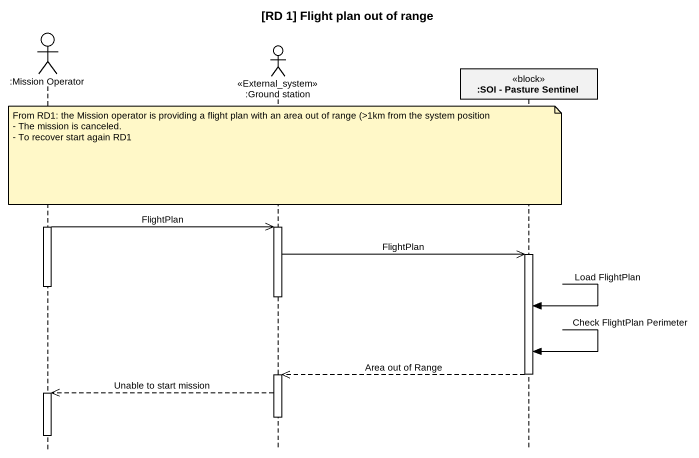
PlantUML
@startuml
title [RD 1] Flight plan out of range
hide footbox
actor ":Mission Operator" as Mission_Operator
actor ":Ground station" as Ground_station <<External_system>>
participant ":SOI - Pasture Sentinel" as SOI_Pasture_Sentinel <<block>>

note over Ground_station
  From RD1: the Mission operator is providing a flight plan with an area out of range (>1km from the system position
  - The mission is canceled.
  - To recover start again RD1
end note
activate Mission_Operator
Mission_Operator ->> Ground_station : FlightPlan
activate Ground_station
Ground_station ->> SOI_Pasture_Sentinel : FlightPlan
activate SOI_Pasture_Sentinel
deactivate Mission_Operator
deactivate Ground_station
SOI_Pasture_Sentinel -> SOI_Pasture_Sentinel : Load FlightPlan
SOI_Pasture_Sentinel -> SOI_Pasture_Sentinel : Check FlightPlan Perimeter
SOI_Pasture_Sentinel -->> Ground_station : Area out of Range
deactivate SOI_Pasture_Sentinel
activate Ground_station
Ground_station -->> Mission_Operator : Unable to start mission
activate Mission_Operator
deactivate Ground_station
deactivate Mission_Operator
@enduml
